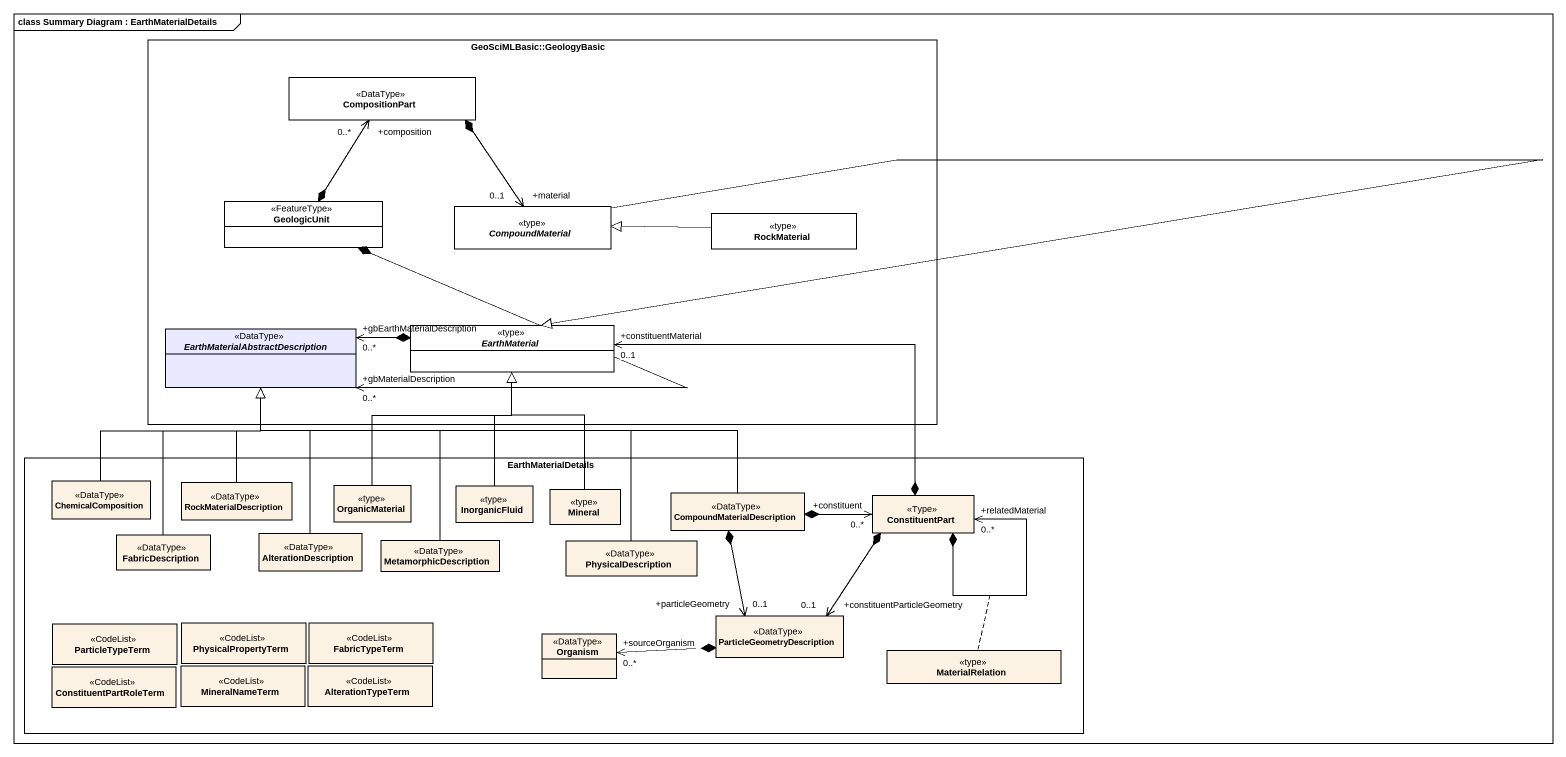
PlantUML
@startuml
mainframe class Summary Diagram : EarthMaterialDetails
hide circle
hide empty members
rectangle "GeoSciMLBasic::GeologyBasic" as GeoSciMLBasic_GeologyBasic {
  class CompositionPart <<DataType>> #FFFFFF
  class GeologicUnit <<FeatureType>> #FFFFFF
  abstract class CompoundMaterial <<type>> #FFFFFF
  class RockMaterial <<type>> #FFFFFF
  abstract class EarthMaterial <<type>> #FFFFFF
  abstract class "EarthMaterialAbstractDescription" as EarthMaterialAbstractDescrip <<DataType>> #E9E9FF
}
rectangle EarthMaterialDetails {
  class ChemicalComposition <<DataType>> #FCF2E3
  class RockMaterialDescription <<DataType>> #FCF2E3
  class OrganicMaterial <<type>> #FCF2E3
  class InorganicFluid <<type>> #FCF2E3
  class Mineral <<type>> #FCF2E3
  class CompoundMaterialDescription <<DataType>> #FCF2E3
  class ConstituentPart <<Type>> #FCF2E3
  class FabricDescription <<DataType>> #FCF2E3
  class AlterationDescription <<DataType>> #FCF2E3
  class MetamorphicDescription <<DataType>> #FCF2E3
  class PhysicalDescription <<DataType>> #FCF2E3
  class ParticleTypeTerm <<CodeList>> #FCF2E3
  class PhysicalPropertyTerm <<CodeList>> #FCF2E3
  class FabricTypeTerm <<CodeList>> #FCF2E3
  class Organism <<DataType>> #FCF2E3
  class ParticleGeometryDescription <<DataType>> #FCF2E3
  class ConstituentPartRoleTerm <<CodeList>> #FCF2E3
  class MineralNameTerm <<CodeList>> #FCF2E3
  class AlterationTypeTerm <<CodeList>> #FCF2E3
  class MaterialRelation <<type>> #FCF2E3
}
CompositionPart *--> "+material\n0..1" CompoundMaterial
GeologicUnit *-up-> "+composition\n0..*" CompositionPart
GeologicUnit *--> "+gbMaterialDescription\n0..*" EarthMaterialAbstractDescrip
CompoundMaterial --|> EarthMaterial
RockMaterial -left-|> CompoundMaterial
EarthMaterial *-left-> "+gbEarthMaterialDescription\n0..*" EarthMaterialAbstractDescrip
ChemicalComposition -up-|> EarthMaterialAbstractDescrip
RockMaterialDescription -up-|> EarthMaterialAbstractDescrip
OrganicMaterial -up-|> EarthMaterial
InorganicFluid -up-|> EarthMaterial
Mineral -up-|> EarthMaterial
CompoundMaterialDescription -left-|> EarthMaterialAbstractDescrip
CompoundMaterialDescription *-right-> "+constituent\n0..*" ConstituentPart
CompoundMaterialDescription *--> "+particleGeometry\n0..1" ParticleGeometryDescription
ConstituentPart *-left-> "+constituentMaterial\n0..1" EarthMaterial
ConstituentPart *--> "+relatedMaterial\n0..*" ConstituentPart
(ConstituentPart, ConstituentPart) .. MaterialRelation
ConstituentPart *--> "+constituentParticleGeometry\n0..1" ParticleGeometryDescription
FabricDescription -up-|> EarthMaterialAbstractDescrip
AlterationDescription -up-|> EarthMaterialAbstractDescrip
MetamorphicDescription -up-|> EarthMaterialAbstractDescrip
PhysicalDescription -left-|> EarthMaterialAbstractDescrip
ParticleGeometryDescription *-left-> "+sourceOrganism\n0..*" Organism
@enduml
